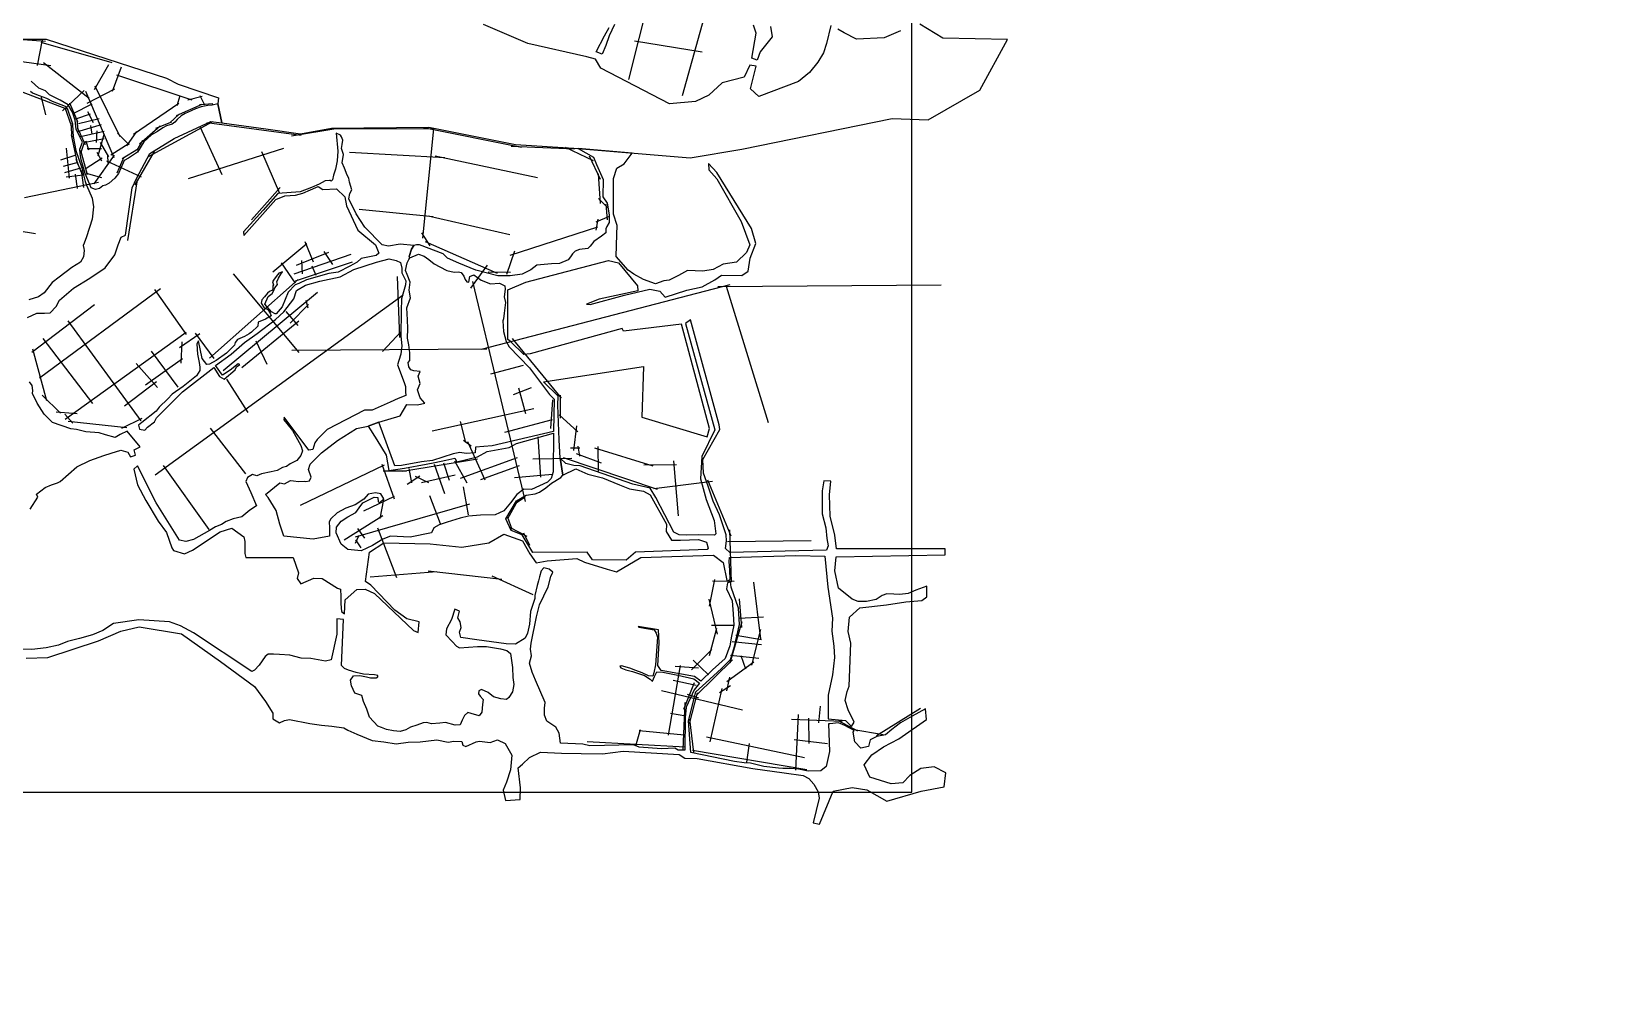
# Model space of a CAD drawing. Header units: metres. Extents: x -7351 to 4019, y -1659 to 4262.
# Drawn here: x -1379 to 4019, y -1659 to 1644 of the extents above; entities that cross this region are included whole.
import ezdxf

# ---------------------------------------------------------------- set-up
doc = ezdxf.new("R2010")
doc.units = ezdxf.units.M
doc.header["$MEASUREMENT"] = 0
for name, color, linetype in [('图框', 6, 'Continuous'), ('水网', 141, 'Continuous'), ('路网', 2, 'Continuous')]:
    doc.layers.add(name, color=color, linetype=linetype)

msp = doc.modelspace()

# ---------------------------------------------------------------- linework, layer by layer
at = {"layer": '图框'}
msp.add_lwpolyline([(-5864.6, 3624.8), (-5864.6, -941.6), (1615.5, -941.6), (1615.5, 3624.8), (-5864.6, 3624.8)], dxfattribs=at)
at = {"layer": '水网'}
for points in [[(-1418.5, 1620.2), (-1376.6, 1618.7), (-1330.1, 1619.2), (-920.2, 1486.8), (-880.6, 1466), (-743.1, 1419.7), (-746.2, 1399.3), (-732, 1334.6), (-582.6, 1314), (-464.3, 1297.2), (-359.5, 1316.4), (-27.8, 1320.4), (267, 1261), (465.8, 1248.7), (861.2, 1215.3), (1037.7, 1245.7), (1548.9, 1349.1), (1670.7, 1345), (1846.4, 1446.3), (1940.5, 1618.1), (1720.6, 1622.7), (1643.1, 1669.7)], [(1340.4, 1665.9), (1325.2, 1604.9), (1315, 1573.2), (1295.9, 1541.4), (1267.9, 1505.8), (1229.8, 1475.3), (1095, 1424.5), (1067, 1449.9), (1086.4, 1527.8), (1064.7, 1530.3), (1045.6, 1489.6), (970.4, 1470.5), (924.5, 1428.4), (879.9, 1406.8), (790.6, 1399.1), (557.4, 1520.1), (539.5, 1550.7), (510.2, 1559.6), (308.5, 1604.8), (157.7, 1668.6)], [(604.3, 1669.1), (585.8, 1630.1), (574, 1598), (561.4, 1568.7), (541.8, 1576.5), (570.1, 1630.1), (585.8, 1659.4)], [(1134.3, 1662.2), (1140.1, 1627.5), (1099.5, 1576.3), (1088.9, 1548.3), (1071.5, 1554.1), (1086, 1640), (1076.3, 1667.1)], [(1576.9, 1648.1), (1521, 1624), (1426.9, 1618.9), (1384.9, 1640.5), (1363.3, 1653.2)], [(-1393.8, 672.8), (-1361, 687.9), (-1335.2, 687.9), (-1316.7, 688.3), (-1295.5, 710.4), (-1284.6, 731.6), (-1236.5, 772.6), (-1180.7, 806.7), (-1128.6, 841.4), (-1096.7, 885.5), (-1084.4, 919.6), (-1074.3, 946.3), (-1060.4, 952.9), (-1037.5, 1113.3), (-1022.4, 1145.3), (-977.6, 1230.4), (-894.5, 1281.8), (-769.6, 1338.8), (-732, 1334.6), (-746.2, 1399.3), (-765.4, 1395.1), (-780.1, 1393.8), (-802.1, 1389.2), (-821.8, 1382.3), (-836.5, 1375), (-856.7, 1366.7), (-870.4, 1358.9), (-883.7, 1346.6), (-892, 1336.5), (-901.6, 1330.1), (-920, 1324.6), (-932.4, 1317.7), (-950.7, 1304.9), (-971.3, 1293.4), (-997, 1270.5), (-1018.6, 1235.2), (-1049.8, 1214.1), (-1064, 1206.8), (-1076, 1180.5), (-1083.4, 1162.7), (-1096.2, 1146.6), (-1115.5, 1130.1), (-1128.3, 1123.3), (-1137.5, 1121), (-1148, 1111.3), (-1162.2, 1108.6), (-1176.4, 1114.1), (-1197, 1162.7), (-1210.3, 1208.6), (-1214.5, 1230.2), (-1214.9, 1245.4), (-1206.2, 1269.3), (-1214.8, 1286.8), (-1227.2, 1313), (-1230.6, 1343.5), (-1240.7, 1371.2), (-1254.4, 1396.5), (-1281.6, 1411.7), (-1318.5, 1430.1), (-1331.8, 1443), (-1354.9, 1452.2), (-1381.2, 1476.6)], [(-1383.5, 1442.6), (-1376.1, 1436.6), (-1363.2, 1430.6), (-1354, 1427.8), (-1328.6, 1419.1), (-1309.3, 1408.5), (-1264.8, 1391.2), (-1258.5, 1384.8), (-1240.1, 1331.1), (-1238.7, 1305.2), (-1238.4, 1288.3), (-1229.4, 1240.9), (-1208.6, 1181.6), (-1202.5, 1157.5), (-1196.7, 1135.2), (-1192, 1122.4), (-1173.1, 1078.7), (-1169.1, 1049.2), (-1173.3, 1007.5), (-1193, 946.9), (-1200.9, 925.5), (-1203.9, 917.5), (-1202.1, 907.6), (-1200.5, 900.3), (-1202.5, 878.8), (-1212.6, 860.6), (-1241.9, 842.4), (-1285.2, 809.6), (-1309.5, 792.3), (-1336.7, 756.6), (-1356, 742.6), (-1389.1, 732.4)], [(-343, 1300.1), (-337.6, 1238.9), (-339.2, 1206), (-345, 1177.4), (-351.9, 1156.7), (-355.7, 1141.3), (-359.9, 1136), (-363.6, 1138.7), (-365.2, 1138.7), (-380.6, 1137.1), (-401.4, 1125.8), (-426.9, 1115.2), (-465.1, 1099.8), (-542, 1094), (-591.9, 1037.7), (-658.8, 964), (-657.2, 951.3), (-548.9, 1073.7), (-518.2, 1086.5), (-481.6, 1088.6), (-456.6, 1095.5), (-404.1, 1118.8), (-388.7, 1108.2), (-341.5, 1109.8), (-313.9, 1082.7), (-307.5, 1052), (-269.9, 969.8), (-209.5, 920.2), (-198.3, 891.5), (-207.4, 883.5), (-257.6, 873.9), (-271.6, 861.2), (-296.3, 847.5), (-336.3, 826.7), (-367.7, 822.4), (-444, 800.6), (-469.6, 788.9), (-482.9, 783.5), (-506.9, 759), (-527, 708.7), (-547.3, 685.8), (-550.5, 684.7), (-562.6, 691.6), (-585.9, 717.7), (-574.1, 744.6), (-561.3, 754.3), (-554.6, 764.7), (-551.9, 774.1), (-542.6, 784.8), (-544.9, 794.5), (-539.2, 806.2), (-530.8, 819.6), (-525.8, 828.3), (-538.5, 823.3), (-546.9, 812.3), (-556.3, 799.9), (-559.3, 794.2), (-556.3, 784.1), (-558, 780.1), (-558, 772.1), (-559.3, 766.1), (-569.4, 761), (-576.7, 756), (-587.1, 742.6), (-596.5, 732.9), (-598.2, 721.2), (-588.5, 706.1), (-576.1, 699.8), (-567.4, 687.4), (-564.7, 678.7), (-583.2, 666.7), (-608.7, 656.9), (-610.1, 643.2), (-630.9, 623.2), (-639, 617.1), (-654.8, 608.7), (-679.3, 598), (-686.4, 587.9), (-689.4, 578.8), (-716.1, 551.7), (-751.5, 526.4), (-773.7, 513.6), (-783.5, 512.6), (-799.4, 533.5), (-811.2, 593.1), (-816.9, 582.7), (-815.2, 548), (-809.5, 520), (-807.1, 503.5), (-806.9, 492.2), (-818.3, 474.4), (-863.6, 438.3), (-901.4, 412.4), (-915.5, 396.7), (-944.8, 367.7), (-955.7, 353.7), (-1003.8, 315.3), (-1015.1, 307.2), (-1012.4, 293.1), (-994.6, 289.4), (-984.9, 299.6), (-961.1, 318.5), (-954, 332), (-865.9, 419.6), (-759.8, 502.5), (-739.8, 472.2), (-724.7, 463), (-686.8, 494.3), (-682.5, 504.6), (-670.6, 513.3), (-676, 515.4), (-703.6, 493.3), (-730.1, 477), (-754, 510), (-699.8, 548.5), (-655.4, 587.2), (-611.7, 618.3), (-549.3, 666.2), (-521.2, 692.6), (-486.9, 736), (-477.8, 764.2), (-447.5, 782.5), (-398.3, 796.1), (-329.2, 811.4), (-283.4, 836.2), (-205.9, 861.3), (-163.1, 871.8), (-138.7, 866.7), (-123.7, 859.9), (-119.6, 840.2), (-120, 824.6), (-106, 797.8), (-107.1, 783.6), (-120.6, 736.6), (-122.3, 695.8), (-123, 609.7), (-119.2, 576), (-123, 548.3), (-129.5, 527.1), (-134.4, 511.3), (-112, 451.5), (-106.7, 438.4), (-107.6, 420.1), (-105.9, 407.9), (-132.1, 397.4), (-159.1, 384.3), (-220.4, 357.8), (-246.6, 357.8), (-374.1, 291.5), (-407.3, 258.3), (-416, 246.1), (-422.2, 223.4), (-436.1, 221.7), (-520, 333.4), (-521.7, 324.7), (-491.2, 288), (-463.2, 237.4), (-457.1, 219.1), (-463.2, 203.4), (-477.2, 186.8), (-499.9, 174.6), (-512.1, 165.8), (-525.2, 162.3), (-543.6, 152.7), (-563.7, 147.5), (-596.9, 141.4), (-612.6, 134.4), (-627.4, 138.8), (-644.9, 128.3), (-650.2, 115.2), (-633.8, 77.3), (-614.5, 32.6), (-636.6, 17.5), (-664.1, -5.5), (-693.9, -11.7), (-717.6, -21.3), (-733.7, -31.2), (-753.6, -39.1), (-774.6, -52.1), (-828.5, -81.9), (-854.9, -88.5), (-876.2, -84.7), (-955.3, 42.1), (-1019.4, 168.4), (-1031.6, 157), (-1018.5, 103.5), (-990.4, 50), (-948.2, -19.3), (-920.1, -58.8), (-902.6, -110.6), (-896.4, -119.3), (-858.7, -130.7), (-831.5, -118.4), (-737.5, -56.2), (-698, -43.9), (-657.6, -72.8), (-653.3, -89.5), (-654.1, -129.9), (-650.6, -143.9), (-489.5, -143.1), (-471.1, -195.3), (-475.5, -214.6), (-462.8, -232.7), (-418.8, -214), (-391.2, -214.6), (-338.9, -248.2), (-328.4, -251.5), (-326.7, -275.7), (-327.3, -301), (-324.5, -327.4), (-315.2, -335.1), (-311.9, -287.8), (-272.7, -252.6), (-244.6, -251.5), (-213.2, -266.3), (-80.5, -392), (-63.7, -398.2), (-60.2, -362), (-102.5, -351.5), (-143.1, -322.4), (-225.2, -237.7), (-243.7, -225.4), (-229.6, -125.7), (-181.1, -93.1), (-22.8, -96.6), (84.6, -107.9), (176.5, -93.8), (227.3, -64.1), (290.9, -86.7), (316.4, -130.5), (337.6, -161.5), (374.3, -154.5), (475.6, -146.4), (502.2, -158.8), (579.3, -182.7), (610.4, -192.5), (693.7, -143.7), (940.3, -135.8), (973.1, -160.6), (985.9, -221.8), (987.3, -223.9), (997.3, -218), (996.7, -186.7), (993.9, -156.5), (994.9, -143.7), (1221.1, -136.5), (1319.8, -138.3), (1330, -244.4), (1345.7, -349.5), (1342.8, -393.5), (1349.9, -444.7), (1352.8, -483.1), (1345.8, -542.6), (1330.5, -611.6), (1331.4, -668.6), (1331.4, -691.8), (1389.4, -697.2), (1410.8, -717.7), (1419.8, -703.4), (1398.4, -661.5), (1388.5, -629.4), (1395.7, -599.1), (1402.8, -580.4), (1408.2, -434.8), (1398.4, -394.7), (1403.7, -346.5), (1438.5, -314.4), (1529.6, -304.6), (1595.6, -293.9), (1650, -289.4), (1666.1, -276.9), (1667, -240.4), (1629.5, -254.7), (1602.7, -266.2), (1574.2, -268.9), (1554.6, -268), (1530.5, -267.1), (1514.4, -272.5), (1493.9, -285.9), (1460.8, -293), (1433.2, -293), (1412.7, -285), (1366.2, -248.1), (1353.7, -188.3), (1358.2, -141.1), (1729.5, -134.8), (1728.6, -124.1), (1729.5, -113.4), (1359.1, -113.4), (1353.7, -67.5), (1337.6, -2.4), (1335.8, 69.8), (1340.3, 116.2), (1316.2, 117), (1310, 83.2), (1310, 38.6), (1310.9, 4.7), (1323.3, -42.6), (1326.9, -78.2), (1331.4, -103.2), (1325.5, -118.9), (995.8, -125.9), (981.4, -112.6), (984.9, -87.1), (983.8, -66.4), (961.3, 2.2), (939.4, 48.1), (922.6, 99), (906.4, 143.4), (904.2, 189.9), (962.4, 291.7), (960.2, 307.4), (862.9, 665), (845.9, 652.5), (945.3, 290.9), (900.5, 200.1), (896.9, 124), (905.9, 90.9), (915.7, 54.2), (942.9, -17.8), (948.5, -62.7), (944.5, -67.8), (889.5, -66.6), (848, -67.2), (824.4, -66.6), (805.9, -57.1), (744, 60.2), (724.9, 92.8), (666.5, 105.7), (487.5, 168.3), (465, 169.4), (438.5, 176.7), (418.8, 194.2), (428.4, 136.3), (472.3, 158.2), (513.4, 139.6), (562.9, 127.3), (620.9, 104.2), (655.2, 89.6), (702.5, 81.7), (725.6, 69.9), (781.4, -30.5), (780.2, -54.6), (797.7, -83.9), (828.1, -84.4), (890, -82.2), (916.5, -91.2), (922.1, -111.4), (919.3, -115.9), (675, -124.9), (644, -151.9), (529.2, -151.4), (510.6, -124.9), (325.8, -126.1), (289.8, -65.9), (252.1, -51.2), (234.6, -12.4), (270.1, 48.9), (303.9, 69.1), (334.3, 73.6), (348.4, 78.7), (370.3, 93.3), (389.4, 109.6), (421, 128.7), (428.4, 136.3), (418.8, 194.2), (415.1, 256.9), (410.6, 375.1), (412.4, 405.7), (362.6, 454.4), (702.1, 506.4), (696.5, 334.4), (919.4, 266.6), (926.7, 295.4), (831.7, 650), (634.3, 626.8), (629.7, 635.9), (317.4, 549.4), (295.4, 546.6), (250.1, 590.7), (240.7, 598.2), (240.7, 766.3), (302.4, 793.4), (583.5, 867.1), (618, 859.2), (682.6, 780), (683.7, 763.6), (551.2, 734.7), (508.1, 717.7), (520.6, 716.6), (637.9, 748.3), (724, 768.7), (758, 761.9), (776.1, 742.1), (850.4, 765.3), (902, 776.6), (945, 801), (967.7, 816.3), (1037.4, 815.7), (1058.9, 829.9), (1065.9, 875), (1084.9, 923.9), (1069.5, 975.6), (952.5, 1166), (923.4, 1195.9), (925.3, 1175), (952.5, 1144.2), (1035, 999.2), (1064.1, 920.3), (1053.2, 894), (1018.7, 860.5), (973.3, 854.2), (939.8, 836), (904.4, 830.6), (852.7, 832.4), (821.8, 815.2), (790.1, 799.8), (772, 797), (743.8, 787.1), (702.1, 802.5), (669.4, 819.7), (650.4, 834.2), (609.6, 880.4), (612.3, 954.8), (613.2, 985.6), (600.5, 1024.6), (600.3, 1145.4), (612, 1180.9), (636.5, 1194.8), (663.5, 1232), (480.4, 1247.5), (532.4, 1217.5), (542.7, 1192.5), (564.9, 1141.7), (564.3, 1083.6), (579.2, 1061.2), (585.3, 1021.5), (586, 996.2), (578.1, 982.6), (574.6, 974.8), (573.9, 961.2), (560, 948.9), (533.1, 931.2), (521.1, 915.2), (513.1, 907.8), (485.1, 904.4), (469.7, 898.1), (460.6, 889.5), (453.7, 879.3), (446.3, 869), (417.1, 855.9), (389.7, 855.3), (339.5, 850.6), (319.5, 835.2), (290.3, 819.7), (248.6, 814), (206.8, 814.6), (131.7, 833.5), (73.9, 857.5), (35.6, 874.1), (21.3, 888.9), (-59.2, 919.6), (-69.3, 920), (-79.3, 917.1), (-86.9, 905.6), (-94.4, 880.5), (-91.9, 875.8), (-62.8, 887.7), (-43.8, 880.8), (-27.6, 869.7), (-9.3, 855), (9.4, 844.6), (33.8, 832.8), (58.6, 826.7), (73.6, 828.5), (82.3, 826.3), (91.2, 813.4), (96.3, 801.6), (101.3, 794.4), (108.5, 792.6), (112.1, 812), (125.4, 817.7), (150.2, 799.3), (182.5, 787.1), (212.3, 790), (230.6, 781), (232.2, 768.8), (228.7, 743.5), (232.7, 723.4), (228.1, 687.8), (225.8, 668.3), (224.1, 662), (225.9, 625.6), (235.1, 590.6), (246, 572.8), (314.4, 501.1), (383.3, 410.8), (398.8, 395.3), (396, 284.6), (187.4, 236.9), (131.2, 231.3), (129.4, 212), (98.7, 210.6), (77.3, 213.3), (54.5, 209.2), (-15.6, 186.5), (-53.2, 182.4), (-120.3, 169.7), (-144, 168), (-197.7, 316.4), (-234.1, 303.7), (-205.2, 256.9), (-173.4, 204.4), (-163.6, 153), (-111, 159.9), (-37, 173.8), (-7.6, 179.5), (30.6, 187.6), (60.6, 194), (67.6, 182.4), (138.1, 199.2), (170.5, 217.1), (245.6, 230.3), (270.5, 244.8), (396, 278.9), (394.8, 147.8), (388.5, 125.8), (375.8, 113.1), (321.9, 87.6), (295, 88.5), (271.9, 70.9), (249.8, 42.3), (227.6, 15.5), (198, 1.7), (148.1, 0.7), (107.4, -3), (78.7, -9.4), (34.4, -23.3), (7.5, -32.5), (-10.9, -42.7), (-18.3, -59.3), (-91.5, -74), (-158, -70.5), (-184.7, -80.9), (-219.4, -102.3), (-258.2, -120.8), (-303.3, -116.2), (-325.9, -97.7), (-342.6, -59.6), (-341.5, -40.5), (-326.4, -20.2), (-303.9, -5.2), (-276.1, 9.3), (-264.5, 26), (-252.9, 42.2), (-213.6, 61.3), (-200.9, 60.7), (-199.7, 46.3), (-194.5, 43.4), (-180.6, 56.1), (-191, 72.9), (-209, 76.9), (-234.4, 71.7), (-248.9, 54.9), (-278.4, 35.9), (-309.7, 24.3), (-339.2, 8.1), (-361.2, -12.1), (-366.4, -22.5), (-365.2, -42.8), (-365.6, -71.2), (-421.2, -81), (-521.4, -70.6), (-534.2, -30), (-547.5, 16.3), (-574.2, 60.3), (-584, 71.3), (-534.2, 110.6), (-518.5, 107.7), (-498.3, 118.7), (-487.8, 117), (-471, 115.3), (-451.9, 115.9), (-446.7, 115.3), (-433.9, 117.1), (-427.7, 130.1), (-436.8, 155.5), (-431.7, 174.4), (-393.4, 212.1), (-338.9, 255), (-273.9, 295), (-234.1, 303.7), (-197.9, 316.8), (-124.8, 338), (-102.7, 377.4), (-66.7, 375.7), (-41.7, 380.9), (-57.4, 399.5), (-66.1, 426.8), (-57.4, 448.8), (-64.4, 473.2), (-57.4, 489.4), (-78.3, 491.2), (-89.3, 495.2), (-96.3, 504.5), (-98.1, 520.2), (-92.3, 526.6), (-92.9, 552.6), (-96.3, 579.4), (-100.4, 602), (-99.3, 635.8), (-100.4, 665.4), (-102.2, 705.6), (-90.5, 739.3), (-94.6, 765.5), (-91.7, 792.8), (-101.3, 819), (-107.1, 832.9), (-101.3, 859.1), (-95.9, 869.6), (-91.9, 875.8), (-94.4, 880.5), (-86.9, 905.6), (-79.3, 917.1), (-125.4, 921.8), (-165.5, 915.3), (-186.3, 919.6), (-245.3, 980), (-275.3, 1025), (-299.5, 1075.8), (-296.6, 1095), (-289.6, 1107.4), (-298.1, 1132.6), (-299.5, 1146.2), (-306.1, 1157.1), (-315, 1180.9), (-322.6, 1199), (-318, 1226.5), (-325, 1247), (-322.6, 1261), (-320.3, 1275.6), (-325, 1287.3), (-327.9, 1293.2), (-343, 1300.1)], [(-1384.2, 21.2), (-1357.8, 61.5), (-1362.3, 72.2), (-1333.1, 94.6), (-1312.1, 104), (-1291.5, 110.7), (-1282.6, 115.6), (-1225.8, 164.5), (-1181.3, 186.5), (-1133.3, 203.1), (-1109.1, 211.6), (-1075.9, 221.9), (-1052.1, 214.7), (-1043.1, 199.5), (-1026, 204.4), (-1030.5, 223.3), (-1010.5, 233.5), (-1054.6, 286.5), (-1078, 274.4), (-1095.5, 264.5), (-1127.4, 274), (-1149.9, 281.1), (-1195.3, 283.8), (-1226.7, 291.9), (-1245.6, 294.2), (-1307.7, 315.3), (-1336.9, 344.5), (-1360.3, 381.8), (-1376.5, 413.8), (-1374.7, 424.6), (-1377.4, 441.2), (-1386.4, 453.8)], [(-1398.1, -485.7), (-1324.1, -483.1), (-1151.9, -426.8), (-1075.9, -393.5), (-1013.5, -378.9), (-869.8, -402.8), (-736.5, -497), (-621.4, -582), (-583.1, -633.6), (-558.7, -672.3), (-559.1, -692.5), (-536, -706.1), (-519.1, -697.1), (-502.2, -694.6), (-432.9, -707.8), (-392.5, -713.6), (-357.8, -717.3), (-317.4, -722.2), (-302.9, -730.9), (-273.2, -743.7), (-220.1, -765.1), (-180.5, -769.7), (-138.9, -777), (-98.6, -771.7), (-56.9, -769.7), (-0.1, -763.8), (38.2, -771.7), (56.7, -767.7), (84.9, -769.3), (88.2, -781.2), (98.2, -786.5), (132.8, -770.6), (144.1, -767.9), (180.7, -771.9), (205.9, -763.3), (231.9, -775.9), (254.9, -816), (249.6, -864.9), (236.8, -907.5), (225.1, -934.1), (233.6, -969.2), (282.6, -966), (283.6, -926.6), (276.2, -858.5), (291.1, -845.8), (314.5, -823.4), (351.8, -805.3), (423.1, -808.5), (490.2, -809.6), (562.6, -810.7), (633.5, -801.8), (824.3, -812.7), (843.5, -826), (885.7, -827.3), (1075, -860.5), (1181.3, -875.9), (1245.6, -885.2), (1265.6, -894.6), (1282.4, -914.6), (1296.4, -940), (1300.4, -961.4), (1280.3, -1045.5), (1301.7, -1049.8), (1347.8, -937.4), (1412.1, -925.6), (1462.5, -933.1), (1530, -971.7), (1646.8, -938.5), (1726.1, -923.5), (1731.4, -875.3), (1691.8, -855), (1645.7, -861.4), (1608.2, -884.9), (1584.6, -909.6), (1545, -912.8), (1472.1, -890.3), (1453.3, -848.3), (1479.3, -814.3), (1518.8, -787.4), (1570.9, -760.2), (1665.2, -694.5), (1662.5, -657.6), (1616.8, -682.4), (1576.6, -705.9), (1547.7, -728.1), (1526.2, -746.2), (1496.6, -751.6), (1473.8, -763), (1468.4, -785.8), (1441.6, -791.8), (1421.4, -769.7), (1415.4, -737.5), (1419.5, -732), (1387.2, -715.2), (1366.3, -705.1), (1336.6, -709.1), (1332.5, -709.1), (1335.2, -802.7), (1324.4, -854.4), (1306.1, -868.4), (1262.9, -869.5), (1229.8, -862.7), (1204.4, -861), (1176.5, -861.4), (1161.7, -859.3), (1111.7, -854.1), (1066.9, -842.5), (1045.4, -841.1), (1011.8, -837.4), (863.6, -806.5), (856.1, -698.5), (880.6, -600), (915.2, -569.5), (967.6, -520.3), (999, -490.2), (1011.2, -451), (1029.7, -370.7), (1026.3, -315.3), (1000.6, -244.8), (998.5, -226.4), (988.3, -229.1), (984.9, -250.3), (1004, -291.1), (1007.4, -335.4), (1009.9, -373.4), (1002.2, -410.5), (996.6, -443.8), (980, -486.8), (936.9, -525), (897.9, -563.9), (876.5, -548.5), (762.4, -527.9), (751.9, -510.3), (756, -433.5), (753.2, -389.6), (684.1, -377.6), (686.8, -379.7), (739.2, -389.7), (746.2, -400.9), (749.7, -413.8), (742.9, -508.2), (737.6, -535.7), (734.1, -547), (719.6, -545.4), (698.3, -535.7), (676.5, -527.1), (655.7, -520.1), (628.2, -512), (622.5, -513.3), (625.2, -518.7), (643, -525.2), (665.1, -531.4), (705.6, -544.9), (725.8, -557), (731.2, -562.9), (733.1, -563.7), (739.8, -547.8), (748.2, -532.5), (768.1, -533.8), (819.6, -543.8), (874.3, -555.7), (893.5, -570.2), (874.6, -593.7), (848.2, -652.1), (844, -687.2), (843.3, -798.2), (820, -798.6), (809.2, -791.7), (764.3, -794), (688.3, -788.3), (668.8, -780.8), (519.6, -784.1), (496, -777.9), (419.9, -775.1), (415.7, -740.5), (404, -719.8), (373.5, -700.4), (365.9, -679), (365.2, -655.5), (368, -636.8), (334.6, -560.9), (323.3, -533.6), (314.6, -502.7), (321.2, -477.9), (318.6, -455.6), (319.9, -434.3), (338.4, -344.8), (348.8, -304.5), (378.7, -243.3), (387.8, -208.5), (394.5, -192.9), (381.5, -183.5), (363.1, -178.7), (353.9, -188.2), (349.3, -209.6), (345.5, -223.2), (340.6, -238.6), (333.2, -272.9), (332.4, -283), (318.2, -327.3), (315.1, -370.5), (307.7, -401), (300.3, -417.6), (267.5, -438.3), (235.6, -436.5), (135.5, -423.8), (80.9, -415.5), (76.1, -397.6), (82.2, -381), (78.7, -361.8), (71.2, -348.7), (76.9, -325.6), (60.8, -319), (49.4, -354), (32.8, -385.4), (29.7, -406.8), (51.1, -429.5), (66, -444.8), (76.5, -450.9), (106.7, -447.9), (137.3, -446.1), (168.3, -445.7), (215.5, -453.6), (237.4, -460.1), (250.5, -469.7), (257, -517.9), (257.9, -551.2), (261, -575.3), (257, -599.8), (244.8, -619.5), (236.9, -626.5), (216.7, -623.9), (192.2, -616.9), (174.2, -602.8), (151.4, -592.3), (142.2, -596.3), (140.9, -607.2), (146.6, -615.1), (157.2, -626.6), (155, -643.7), (152.8, -669.2), (143.6, -682.3), (116.8, -674.4), (104.9, -670.1), (93.5, -680.6), (85.1, -696.4), (78.5, -712.2), (62.3, -713.5), (28.9, -704.7), (9.1, -706.5), (-18.6, -709.1), (-34.4, -704.3), (-47.1, -705.6), (-69.1, -713.1), (-90.6, -720.5), (-106, -728.9), (-124.9, -735), (-148.3, -732.6), (-171.7, -727.9), (-189.3, -721.3), (-201.5, -717.2), (-230, -686.5), (-238.3, -659), (-249.6, -632.5), (-255.4, -612.1), (-280, -604.3), (-290.6, -580.3), (-294.5, -560.3), (-283.8, -545.9), (-262.2, -545.1), (-239.9, -549.4), (-226.3, -552.5), (-207.4, -553), (-201.5, -549.2), (-201.5, -544.9), (-213.1, -542.3), (-250.6, -540.6), (-275.3, -534), (-301, -526.9), (-314.7, -520.3), (-324.9, -510.1), (-317.8, -353.7), (-340.3, -351.5), (-340.7, -404.4), (-359.9, -490.9), (-379, -495.8), (-429.3, -486.6), (-462.5, -486.1), (-500.8, -475.9), (-535.6, -473.1), (-556.4, -471.7), (-574.2, -471.7), (-584.2, -479.7), (-605.3, -509.2), (-621.5, -526.1), (-629.8, -530.6), (-828.9, -399.4), (-873, -375.2), (-909.9, -362.4), (-1014.4, -355.3), (-1100.4, -368.1), (-1137.5, -392), (-1171.6, -406.9), (-1215.8, -419), (-1257, -429), (-1287.6, -441.8), (-1329.6, -450.3), (-1378, -456), (-1414.3, -455.3)]]:
    msp.add_lwpolyline(points, dxfattribs=at)
at = {"layer": '路网'}
for p, q in [((835.6, 1428), (1175.4, 2643.7)), ((653.2, 1481.9), (873.8, 2359.8)), ((-2023.8, 1627.5), (-1314.3, 1530)), ((-1407.7, 1618.5), (-1331.5, 1612.5)), ((-1343.9, 1617.1), (-1360, 1529.4)), ((-1347.4, 1609.2), (-1106, 1540.3)), ((672.2, 1613.8), (901.8, 1576.2)), ((-1339.1, 1539.9), (-1183.6, 1418.1)), ((-1164.8, 1448.3), (-1116.4, 1533.4)), ((-1103.7, 1442.1), (-1073, 1524.8)), ((-1164.2, 1460.4), (-1079.6, 1287.9)), ((-1090.2, 1498.2), (-834.5, 1412.5)), ((-1415, 1441.7), (-1260.5, 1382)), ((-1347.2, 1421.8), (-1332.2, 1361.8)), ((-1274.3, 1375.6), (-1201, 1444.2)), ((-1196.4, 1442.9), (-1099.8, 1216.8)), ((-1190.2, 1401.6), (-1096.3, 1450.7)), ((-884.2, 1393.6), (-874.4, 1427.5)), ((-847.4, 1412.7), (-799.3, 1425.6)), ((-807.4, 1427.5), (-791.1, 1396.5)), ((-1266.3, 1386.5), (-1245.1, 1325.9)), ((-1250.1, 1402.9), (-1223.4, 1339.1)), ((-1237.5, 1366.2), (-1172.7, 1399.4)), ((-1229.2, 1347.8), (-1179.5, 1365.4)), ((-1219.2, 1333), (-1149, 1349.7)), ((-1189.2, 1373.2), (-1169.6, 1336.1)), ((-1032.1, 1296.1), (-878.9, 1401.7)), ((-908.6, 1334.6), (-877.3, 1364.6)), ((-886.7, 1359.2), (-798.5, 1398.7)), ((-807.9, 1396.7), (-762.2, 1400.1)), ((-1246.1, 1333), (-1242.4, 1281.2)), ((-1224.9, 1344.6), (-1221.8, 1309.7)), ((-1223.7, 1316.9), (-1196.7, 1260.9)), ((-1222.3, 1305.4), (-1141.9, 1329.1)), ((-1213.3, 1287.9), (-1132, 1306.1)), ((-1178.7, 1325.4), (-1174, 1295.7)), ((-1157.1, 1307.7), (-1159.7, 1267.7)), ((-1152.5, 1222.7), (-1132.1, 1295.9)), ((-1087.3, 1299.3), (-1047.8, 1259.4)), ((-1055.7, 1256.9), (-1021.6, 1305.6)), ((-1012.4, 1263), (-942.4, 1325.1)), ((-981.6, 1220.6), (-763.2, 1338.8)), ((-957.1, 1316.5), (-902, 1337.9)), ((-806.1, 1319.6), (-732.2, 1159.6)), ((-783.3, 1335.7), (-462.4, 1292.7)), ((-495.3, 1290.8), (-337.7, 1316.7)), ((-360.2, 1314.2), (-9.7, 1315.8)), ((-12.2, 1313.8), (-49.1, 942.7)), ((-45.7, 1318.6), (287.5, 1252.2)), ((-1262, 1248.4), (-1251.6, 1146.4)), ((-1244.7, 1294.2), (-1222.6, 1193.1)), ((-1212.8, 1241.6), (-1190.5, 1159.5)), ((-1199.6, 1271.3), (-1211.9, 1233.4)), ((-1202.5, 1268.4), (-1132.2, 1281)), ((-1195.3, 1273.6), (-1185.8, 1243.3)), ((-1189.8, 1248), (-1141, 1247.2)), ((-1146.2, 1268.1), (-1117.4, 1218.8)), ((-1109.7, 1226.1), (-1047.5, 1266)), ((-1071.6, 1213.3), (-1016.1, 1247.3)), ((-1020.7, 1242.3), (-1000.6, 1274.6)), ((-845.5, 1145.9), (-521.3, 1249.1)), ((252.1, 1255.3), (467.9, 1246.5)), ((436.3, 1252.2), (531.8, 1206.6)), ((-1279.4, 1209), (-1227.8, 1225.8)), ((-1271.2, 1187.6), (-1221.4, 1201.2)), ((-1228.6, 1211.4), (-1207.2, 1159.1)), ((-1196.6, 1177.9), (-1139.4, 1215.9)), ((-1167, 1126.8), (-1096.8, 1224.9)), ((-1156.9, 1235.1), (-1141.4, 1205.1)), ((-1124.4, 1205.3), (-1006.2, 1151.6)), ((-1119.2, 1197.2), (-1120, 1226.3)), ((-1088.1, 1165.2), (-1064.7, 1219.3)), ((-1027.1, 1124.4), (-961.3, 1237)), ((-596.8, 1236.9), (-536.4, 1096.1)), ((-297.9, 1234.6), (26.6, 1217.4)), ((-6.5, 1222.8), (342.3, 1148.9)), ((517.3, 1222.5), (555.3, 1143.4)), ((-1266.4, 1165.6), (-1212.3, 1181.7)), ((-1261.9, 1151.2), (-1204.1, 1157.9)), ((-1230.6, 1160.6), (-1224.5, 1111.4)), ((-1210.7, 1172.1), (-1202.5, 1115.4)), ((-1194.1, 1163.5), (-1141.4, 1148.5)), ((-1020.5, 1141.3), (-1053.2, 934.9)), ((548.3, 1161.7), (554.6, 1060.6)), ((-1403.3, 1080.7), (-1152.1, 1132.8)), ((-631.3, 1005.1), (-533.5, 1114.3)), ((-265, 1041.5), (-13.5, 1015.9)), ((549, 1078), (583.8, 1043.2)), ((580.6, 1004.6), (575.4, 1058.7)), ((-30.3, 1018.3), (247.7, 955.3)), ((249, 884.7), (547.7, 980.7)), ((541.9, 998.1), (587.1, 1016.8)), ((541.9, 969.8), (548.3, 1007.1)), ((-1427.9, 968.9), (-1366.3, 958.7)), ((-558.5, 827.6), (-443.3, 924.8)), ((-449.5, 931), (-420.8, 862.5)), ((-52.3, 960.7), (-24.6, 916.9)), ((-40.7, 931.7), (205.1, 823.4)), ((-485.5, 820.9), (-292.1, 888.3)), ((-478.2, 850.7), (-368, 894.5)), ((-460.7, 867), (-458.5, 820.9)), ((-385.4, 897.3), (-355.6, 852.9)), ((238, 820.2), (264.5, 899.5)), ((-693.2, 821.1), (-470, 553.4)), ((-481.9, 789.3), (-529.3, 859.1)), ((-482, 797.4), (-287, 862)), ((-425.9, 849), (-412.4, 817)), ((-135.5, 811.9), (-127.5, 605.1)), ((115.2, 772.6), (171.4, 851)), ((174.1, 827.9), (250.3, 827.3)), ((-1352.5, 467.8), (-940.8, 771.4)), ((-960.9, 768.2), (-853.8, 614.9)), ((-773.7, 535), (-472.2, 802)), ((-728, 492.7), (-406.8, 758.5)), ((120.8, 795.1), (299.5, 46.6)), ((151.7, 564.8), (997.3, 785.3)), ((955.1, 777.8), (1715.2, 784.2)), ((983.3, 779.4), (1127.1, 315.6)), ((-1378.4, 554.5), (-1165.3, 716.5)), ((-958.8, 137.9), (-115, 749.6)), ((-500.1, 653), (-437, 717.2)), ((-446.5, 732.2), (-439.8, 706)), ((-1256, 661.6), (-1007.3, 321.9)), ((-664.3, 502.8), (-470.5, 661.3)), ((-514.1, 693.2), (-473.3, 645.2)), ((-1341.5, 601.7), (-1171.8, 379.8)), ((-1265.4, 327), (-853.8, 622.9)), ((-876.2, 570.9), (-806.8, 617.9)), ((-822.3, 619.6), (-759.2, 533.7)), ((-185.6, 557.2), (-121.7, 625.4)), ((255.6, 601.3), (422.3, 398.8)), ((-1375.8, 565.8), (-1329.2, 390.3)), ((-972.5, 558.3), (-881.9, 435.7)), ((-868.7, 590.4), (-871.6, 517)), ((-616.9, 593.7), (-578.9, 514.5)), ((-494.1, 561.7), (169.2, 566.4)), ((-1023.9, 516.9), (-950.8, 434.6)), ((-991.4, 444.3), (-865.9, 533.1)), ((183.2, 481), (294, 510.9)), ((-1063, 372.5), (-954.8, 455.3)), ((-716, 463.4), (-643.9, 349.5)), ((260.5, 410.4), (321.3, 434.5)), ((277, 433.6), (300.7, 346.6)), ((-1342.9, 408.5), (-1281.3, 347.5)), ((392.8, 393.2), (386.5, 295)), ((418.6, 408.4), (419, 330.7)), ((-1295.9, 352.1), (-1223.9, 346.6)), ((-1266.4, 343.7), (-1239.2, 312.9)), ((-1072.5, 296.6), (-1002.7, 330)), ((-16.6, 287.3), (329, 362.8)), ((231, 282.4), (393.2, 326.2)), ((415.9, 341.5), (479.2, 284.1)), ((-1254.9, 320.2), (-1055.3, 299.2)), ((-771.3, 296.8), (-651.7, 140.8)), ((78.9, 319.4), (96.7, 247.7)), ((474.3, 304.9), (464.3, 220.8)), ((90.4, 256.1), (116.7, 236.1)), ((103.4, 251.6), (162.7, 121.1)), ((342.7, 267.4), (352.2, 130.1)), ((454.5, 229.5), (485.7, 229.8)), ((478.9, 235.7), (484.6, 201.7)), ((536.4, 229.8), (734.3, 168.7)), ((549.5, 150.5), (548.7, 234.5)), ((-931.4, 169.8), (-776.2, -48.1)), ((-464.4, 34.6), (-179, 171.9)), ((-187.7, 173.7), (-146.1, 56.5)), ((-116.3, 150), (138.3, 192.5)), ((-9.4, 174.4), (25.5, 73.9)), ((22.3, 178.9), (40.9, 119.1)), ((59.5, 184.8), (101.2, 111)), ((80.2, 126), (273.7, 196.8)), ((149.3, 121.5), (280.4, 169.6)), ((325.6, 192.4), (458.9, 194.2)), ((429.2, 196.3), (748.8, 89.1)), ((473.9, 209.9), (558.8, 178.9)), ((704.2, 171.9), (815.3, 173.2)), ((804.9, 185.4), (820.2, -2.2)), ((-183.4, 151), (-103.5, 151)), ((-101.4, 106), (-57.9, 134.1)), ((-96, 159.4), (-86.9, 110.5)), ((-74.2, 132.7), (-29.4, 111.9)), ((-52.5, 111.4), (62.2, 137.2)), ((263.2, 129.2), (392.9, 140)), ((737.5, 91.7), (937.2, 116.4)), ((920.6, 120.5), (999.7, -70.1)), ((-248.4, 15.1), (-144.5, 65.4)), ((-25.2, 67.1), (10.3, -27.7)), ((89.1, 96.6), (105.6, 1.8)), ((269.7, 42.3), (300.3, 63.4)), ((-277.4, -73.5), (111.8, 38.8)), ((-182, 53.7), (-194.3, -10.4)), ((274.2, 49.3), (239.7, -11.9)), ((-315.6, -83.1), (-184, -1)), ((-271, -44.2), (-246.2, -77.6)), ((-202.6, -42.3), (-137.8, -211.1)), ((239.4, -6.6), (254.4, -47.5)), ((248.6, -41.4), (305.3, -70.3)), ((995.6, -49.5), (1000.9, -227.5)), ((-277.8, -83), (-259.3, -110.7)), ((-276.9, -94.6), (-265.1, -67.5)), ((294.2, -59.8), (314.8, -101.7)), ((988, -88.9), (1272.7, -85.6)), ((-227.8, -209.3), (-0.1, -191)), ((-30.4, -189.2), (220.2, -216.7)), ((186.2, -205.8), (326.5, -269.7)), ((943.7, -218.5), (925.8, -308.6)), ((937.7, -222.6), (1011.5, -224.4)), ((1076.6, -227.1), (1100.6, -419.4)), ((925.2, -284.5), (953.7, -404)), ((1028.3, -284.4), (1036.3, -381.9)), ((933.9, -373.5), (1009.2, -373.5)), ((997.9, -502), (1038.1, -360.6)), ((1027.8, -349.1), (1110.5, -345.1)), ((927.3, -476.7), (952.5, -383.3)), ((1003.9, -429.2), (1103.5, -439.2)), ((1016.9, -407.3), (1104.5, -422.7)), ((1071.4, -509.4), (1101.4, -388.5)), ((866.3, -525.2), (934.9, -456.7)), ((998.9, -476), (1095.5, -485.4)), ((1033.8, -476.5), (1049.7, -521.8)), ((788.1, -747.2), (828.7, -510.9)), ((810.1, -512.9), (890.1, -519.1)), ((872.1, -492.1), (923.9, -542.4)), ((882.7, -611), (1005.4, -491.2)), ((986.2, -564.8), (1078.1, -497.9)), ((803.3, -560.9), (882.2, -577.3)), ((839.4, -659), (876.4, -568.1)), ((929.4, -769.7), (970.8, -588.8)), ((961.1, -602.8), (998.7, -578.2)), ((986.2, -597), (996.8, -550.8)), ((763.3, -595.5), (1039.1, -661.9)), ((837.6, -796.3), (843.8, -636.9)), ((851.4, -607.7), (890.2, -620.4)), ((859.5, -709.1), (886.5, -603.7)), ((794.7, -673.2), (846.4, -681.3)), ((873.7, -806.5), (860.7, -693)), ((1206.4, -693.3), (1378.3, -700.1)), ((1221.3, -866), (1230.5, -676.9)), ((1266.3, -775.6), (1265.4, -689.5)), ((1298.7, -705.9), (1305.1, -649.4)), ((1364.6, -697.7), (1430.9, -733.2)), ((1495.8, -748.2), (1644.5, -655.5)), ((676.9, -783.8), (692.8, -728.6)), ((687.4, -731.9), (841, -746.9)), ((916.7, -753.2), (1250.8, -824)), ((1412.9, -726.7), (1517.9, -745.2)), ((510.6, -769), (843.8, -787.2)), ((869.8, -798.9), (1258.8, -864.5)), ((1062.3, -776.3), (1052.9, -838.9)), ((1215.1, -761.8), (1328.1, -776.2))]:
    msp.add_line(p, q, dxfattribs=at)

doc.saveas('drawing.dxf')
